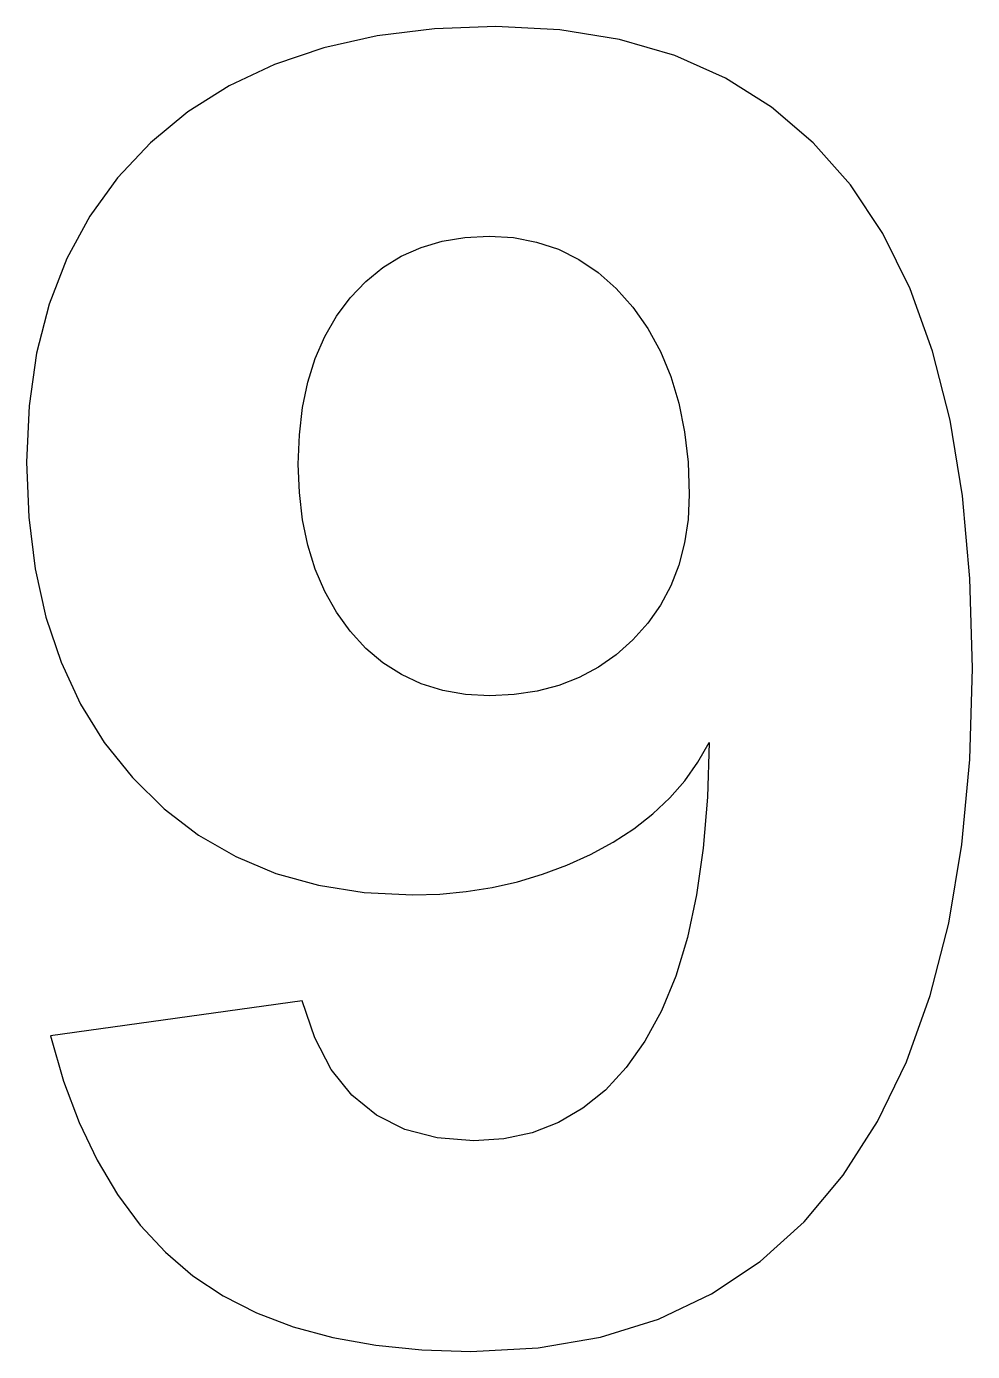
# Model space of a CAD drawing. Header units: metres. Extents: x -31.3 to 32.6, y -87.5 to 2.
import ezdxf

# ---------------------------------------------------------------- set-up
doc = ezdxf.new("R2010")
doc.units = ezdxf.units.M

msp = doc.modelspace()

# ---------------------------------------------------------------- linework, layer by layer
for p, q in [((-3.75867, 1.88495), (-7.62651, 1.40376)), ((0.37735, 2.04535), (-3.75867, 1.88495)), ((4.71616, 1.82709), (0.37735, 2.04535)), ((8.74992, 1.17235), (4.71616, 1.82709)), ((-7.62651, 1.40376), (-11.2262, 0.601791)), ((12.4786, 0.081116), (8.74992, 1.17235)), ((-11.2262, 0.601791), (-14.5577, -0.520966)), ((15.9023, -1.44661), (12.4786, 0.081116)), ((-14.5577, -0.520966), (-17.6211, -1.96451)), ((19.0209, -3.41084), (15.9023, -1.44661)), ((-17.6211, -1.96451), (-20.4162, -3.72885)), ((21.8345, -5.81157), (19.0209, -3.41084)), ((-20.4162, -3.72885), (-22.9432, -5.814)), ((-22.9432, -5.814), (-25.165, -8.17917)), ((24.343, -8.64879), (21.8345, -5.81157)), ((-25.165, -8.17917), (-27.0449, -10.7836)), ((26.5307, -11.9343), (24.343, -8.64879)), ((-27.0449, -10.7836), (-28.583, -13.6273)), ((-4.66603, -12.8909), (-3.23096, -12.4669)), ((-3.23096, -12.4669), (-1.69994, -12.2125)), ((-1.69994, -12.2125), (-0.072937, -12.1277)), ((-0.072937, -12.1277), (1.57686, -12.2256)), ((1.57686, -12.2256), (3.13991, -12.5195)), ((3.13991, -12.5195), (4.61624, -13.0092)), ((28.3819, -15.68), (26.5307, -11.9343)), ((-6.00511, -13.4845), (-4.66603, -12.8909)), ((4.61624, -13.0092), (6.00581, -13.6948)), ((-28.583, -13.6273), (-29.7794, -16.7104)), ((-8.3954, -15.1806), (-7.24825, -14.2477)), ((-7.24825, -14.2477), (-6.00511, -13.4845)), ((6.00581, -13.6948), (7.30865, -14.5764)), ((-9.44658, -16.283), (-8.3954, -15.1806)), ((7.30865, -14.5764), (8.52475, -15.6538)), ((8.52475, -15.6538), (9.6541, -16.9271)), ((29.8964, -19.8859), (28.3819, -15.68)), ((-29.7794, -16.7104), (-30.6339, -20.0327)), ((-10.3781, -17.5298), (-9.44658, -16.283)), ((9.6541, -16.9271), (10.6625, -18.3608)), ((-11.1664, -18.8963), (-10.3781, -17.5298)), ((10.6625, -18.3608), (11.5158, -19.9194)), ((-11.8113, -20.3825), (-11.1664, -18.8963)), ((-30.6339, -20.0327), (-31.1466, -23.5943)), ((-12.3129, -21.9884), (-11.8113, -20.3825)), ((11.5158, -19.9194), (12.2139, -21.6029)), ((31.0744, -24.5519), (29.8964, -19.8859)), ((-12.6712, -23.714), (-12.3129, -21.9884)), ((12.2139, -21.6029), (12.7569, -23.4113)), ((-31.1466, -23.5943), (-31.3175, -27.3951)), ((-12.8861, -25.5593), (-12.6712, -23.714)), ((12.7569, -23.4113), (13.1448, -25.3446)), ((31.9159, -29.678), (31.0744, -24.5519)), ((-12.9578, -27.5243), (-12.8861, -25.5593)), ((13.1448, -25.3446), (13.3775, -27.4028)), ((-31.3175, -27.3951), (-31.1716, -31.1119)), ((-12.8861, -29.459), (-12.9578, -27.5243)), ((13.3775, -27.4028), (13.455, -29.5858)), ((-12.6712, -31.2872), (-12.8861, -29.459)), ((13.455, -29.5858), (13.3775, -31.2693)), ((32.4207, -35.2643), (31.9159, -29.678)), ((-31.1716, -31.1119), (-30.7337, -34.6051)), ((-12.3129, -33.0089), (-12.6712, -31.2872)), ((13.3775, -31.2693), (13.1448, -32.8593)), ((-11.8113, -34.624), (-12.3129, -33.0089)), ((13.1448, -32.8593), (12.7569, -34.3561)), ((-30.7337, -34.6051), (-30.0041, -37.8749)), ((-11.1664, -36.1326), (-11.8113, -34.624)), ((12.7569, -34.3561), (12.2139, -35.7595)), ((12.2139, -35.7595), (11.5158, -37.0696)), ((32.589, -41.3107), (32.4207, -35.2643)), ((-10.3781, -37.5347), (-11.1664, -36.1326)), ((-9.44658, -38.8303), (-10.3781, -37.5347)), ((11.5158, -37.0696), (10.6625, -38.2864)), ((-30.0041, -37.8749), (-28.9826, -40.9211)), ((10.6625, -38.2864), (9.6541, -39.4098)), ((-8.39407, -39.9839), (-9.44658, -38.8303)), ((-7.24297, -40.96), (-8.39407, -39.9839)), ((9.6541, -39.4098), (8.52606, -40.4096)), ((-28.9826, -40.9211), (-27.6692, -43.7439)), ((-5.99326, -41.7586), (-7.24297, -40.96)), ((8.52606, -40.4096), (7.31392, -41.2557)), ((-4.64493, -42.3798), (-5.99326, -41.7586)), ((6.01768, -41.9479), (4.63733, -42.4862)), ((7.31392, -41.2557), (6.01768, -41.9479)), ((32.4108, -47.4847), (32.589, -41.3107)), ((-3.198, -42.8235), (-4.64493, -42.3798)), ((-1.65247, -43.0897), (-3.198, -42.8235)), ((3.17287, -42.8708), (1.62431, -43.1015)), ((4.63733, -42.4862), (3.17287, -42.8708)), ((-27.6692, -43.7439), (-26.0639, -46.3431)), ((-0.008331, -43.1784), (-1.65247, -43.0897)), ((1.62431, -43.1015), (-0.008331, -43.1784)), ((-26.0639, -46.3431), (-24.1668, -48.7188)), ((14.0449, -47.673), (14.8079, -46.3353)), ((14.8079, -46.3353), (14.6877, -50.0449)), ((13.1543, -48.9253), (14.0449, -47.673)), ((31.8764, -53.2327), (32.4108, -47.4847)), ((-24.1668, -48.7188), (-22.0291, -50.8211)), ((12.1362, -50.0922), (13.1543, -48.9253)), ((10.9905, -51.1735), (12.1362, -50.0922)), ((14.6877, -50.0449), (14.4006, -53.4797)), ((-22.0291, -50.8211), (-19.7021, -52.6)), ((9.71721, -52.1694), (10.9905, -51.1735)), ((-19.7021, -52.6), (-17.1857, -54.0554)), ((8.31638, -53.0799), (9.71721, -52.1694)), ((6.78795, -53.9049), (8.31638, -53.0799)), ((14.4006, -53.4797), (13.9464, -56.6397)), ((30.9856, -58.5547), (31.8764, -53.2327)), ((-17.1857, -54.0554), (-14.4799, -55.1874)), ((5.17801, -54.6313), (6.78795, -53.9049)), ((-14.4799, -55.1874), (-11.5849, -55.9959)), ((1.8517, -55.7488), (3.53259, -55.2459)), ((3.53259, -55.2459), (5.17801, -54.6313)), ((-11.5849, -55.9959), (-8.50044, -56.4811)), ((-1.61653, -56.4193), (0.135315, -56.1399)), ((0.135315, -56.1399), (1.8517, -55.7488)), ((-8.50044, -56.4811), (-5.22668, -56.6428)), ((-5.22668, -56.6428), (-3.40387, -56.5869)), ((-3.40387, -56.5869), (-1.61653, -56.4193)), ((13.9464, -56.6397), (13.3252, -59.525)), ((29.7385, -63.4508), (30.9856, -58.5547)), ((13.3252, -59.525), (12.5371, -62.1355)), ((12.5371, -62.1355), (11.5819, -64.4713)), ((28.1351, -67.9208), (29.7385, -63.4508)), ((-12.7003, -63.7934), (-29.7072, -66.177)), ((-11.8483, -66.306), (-12.7003, -63.7934)), ((11.5819, -64.4713), (10.4597, -66.5323)), ((-29.7072, -66.177), (-28.8164, -69.2213)), ((-10.7281, -68.4321), (-11.8483, -66.306)), ((10.4597, -66.5323), (9.19028, -68.3183)), ((26.1755, -71.9649), (28.1351, -67.9208)), ((-9.3396, -70.1716), (-10.7281, -68.4321)), ((9.19028, -68.3183), (7.79335, -69.8295)), ((-28.8164, -69.2213), (-27.764, -72.0224)), ((7.79335, -69.8295), (6.26892, -71.0659)), ((-7.68294, -71.5245), (-9.3396, -70.1716)), ((-5.75806, -72.4909), (-7.68294, -71.5245)), ((6.26892, -71.0659), (4.617, -72.0276)), ((-27.764, -72.0224), (-26.5498, -74.5802)), ((-3.56497, -73.0707), (-5.75806, -72.4909)), ((4.617, -72.0276), (2.8376, -72.7145)), ((23.8595, -75.5829), (26.1755, -71.9649)), ((-1.10368, -73.264), (-3.56497, -73.0707)), ((0.930695, -73.1266), (-1.10368, -73.264)), ((2.8376, -72.7145), (0.930695, -73.1266)), ((-26.5498, -74.5802), (-25.1739, -76.8949)), ((21.2082, -78.7448), (23.8595, -75.5829)), ((-25.1739, -76.8949), (-23.6363, -78.9662)), ((18.2427, -81.4202), (21.2082, -78.7448)), ((-23.6363, -78.9662), (-21.9371, -80.7944)), ((-21.9371, -80.7944), (-20.0761, -82.3792)), ((14.9631, -83.6092), (18.2427, -81.4202)), ((-20.0761, -82.3792), (-18.0285, -83.738)), ((-18.0285, -83.738), (-15.7692, -84.8877)), ((11.3692, -85.3117), (14.9631, -83.6092)), ((-15.7692, -84.8877), (-13.2982, -85.8284)), ((-13.2982, -85.8284), (-10.6155, -86.56)), ((7.4612, -86.5278), (11.3692, -85.3117)), ((-10.6155, -86.56), (-7.72119, -87.0826)), ((3.23895, -87.2575), (7.4612, -86.5278)), ((-7.72119, -87.0826), (-4.61517, -87.3962)), ((-4.61517, -87.3962), (-1.29749, -87.5007)), ((-1.29749, -87.5007), (3.23895, -87.2575))]:
    msp.add_line(p, q)

doc.saveas('drawing.dxf')
